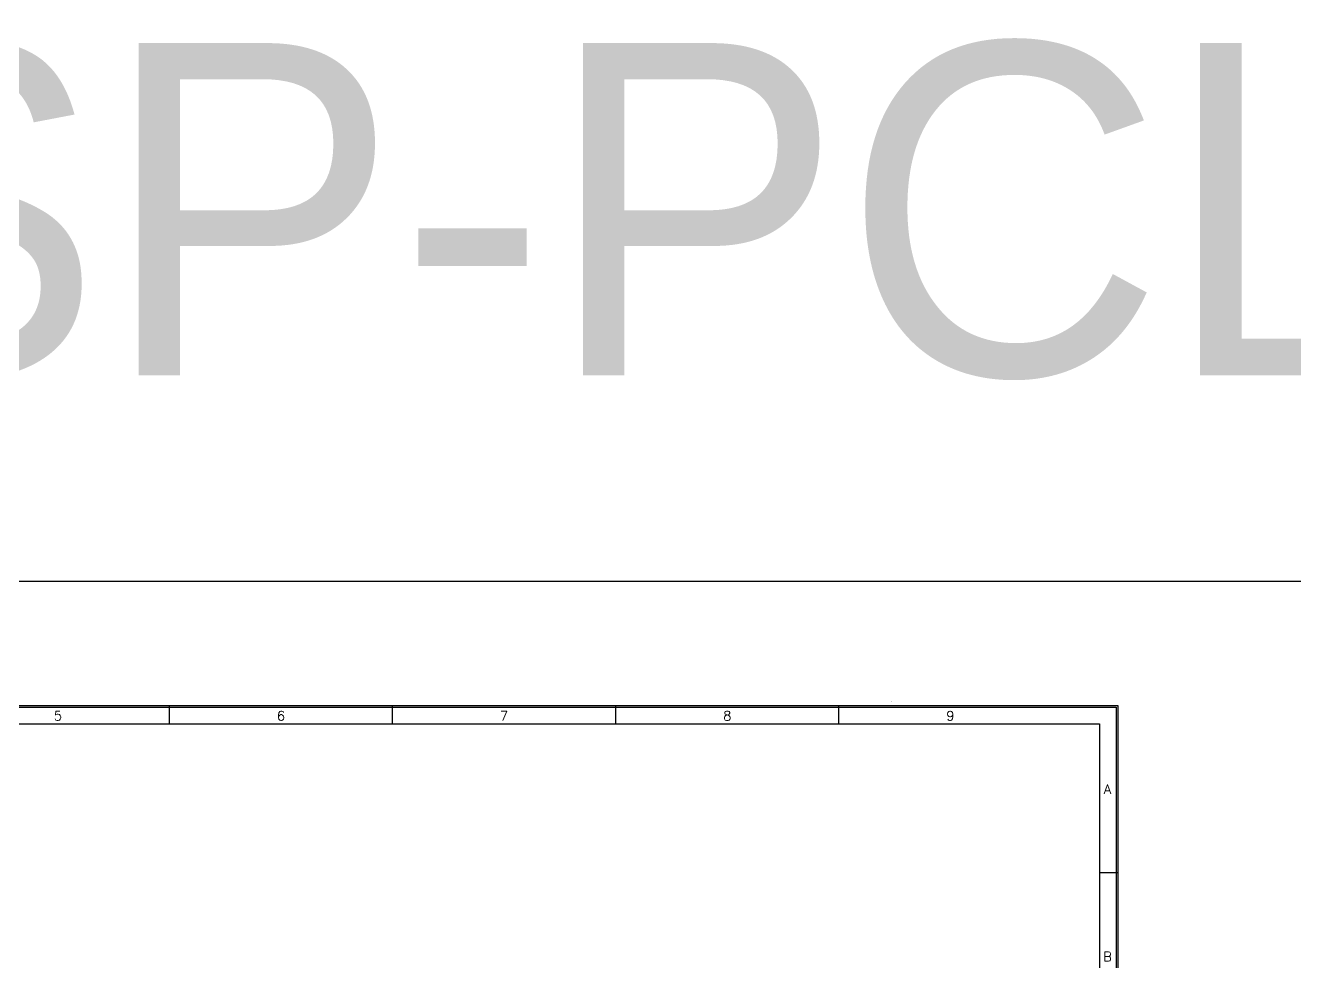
# Model space of a CAD drawing. Header units: millimetres. Extents: x 19 to 859, y 22 to 702.
# Drawn here: x 222.6 to 447.9, y 536 to 702.1 of the extents above; entities that cross this region are included whole.
import ezdxf
from ezdxf.enums import TextEntityAlignment as Align

# ---------------------------------------------------------------- set-up
doc = ezdxf.new("R2010")
doc.units = ezdxf.units.MM
for name, color, linetype in [('20', 2, 'Continuous'), ('30', 3, 'Continuous'), ('70', 7, 'Continuous'), ('ASHADE', 7, 'Continuous')]:
    doc.layers.add(name, color=color, linetype=linetype)
doc.styles.add('ghs', font='NGULIM.TTF')
doc.styles.add('SIMPLEX', font='SIMPLEX')

msp = doc.modelspace()

# ---------------------------------------------------------------- linework, layer by layer
msp.add_lwpolyline([(19.082, 603.511), (858.998, 603.511), (858.998, 22.473), (19.082, 22.473)], close=True)
at = {"layer": '20', "color": 7}
for p, q in [((43.566, 578.182), (413.232, 578.182)), ((413.232, 578.182), (413.232, 341.869))]:
    msp.add_line(p, q, dxfattribs=at)
at = {"layer": '30', "color": 7}
for p, q in [((248.199, 578.182), (248.199, 581.449)), ((287.799, 578.182), (287.799, 581.449)), ((327.399, 578.182), (327.399, 581.449)), ((366.999, 578.182), (366.999, 581.449)), ((416.499, 551.749), (413.232, 551.749))]:
    msp.add_line(p, q, dxfattribs=at)
at = {"layer": '70', "color": 7}
for points in [[(416.499, 314.149), (40.299, 314.149), (40.299, 581.449), (416.499, 581.449)], [(416.202, 314.446), (40.596, 314.446), (40.596, 581.152), (416.202, 581.152)]]:
    msp.add_lwpolyline(points, close=True, dxfattribs=at)
msp.add_solid([(376.363, 582.056), (376.423, 582.056), (376.393, 582.234)], dxfattribs=at)

# ---------------------------------------------------------------- texts
at = {"layer": '30', "color": 7, "style": 'SIMPLEX'}
for s, p in [('5', (228.399, 579.622)), ('6', (267.999, 579.622)), ('7', (307.599, 579.622)), ('8', (347.199, 579.622)), ('9', (386.799, 579.622)), ('A', (414.668, 566.599))]:
    msp.add_text(s, height=1.683, dxfattribs=at).set_placement(p, align=Align.MIDDLE)
at = {"layer": '30', "color": 0, "linetype": 'ByBlock', "lineweight": 25, "style": 'SIMPLEX'}
msp.add_text('B', height=1.683, dxfattribs=at).set_placement((414.668, 536.899), align=Align.MIDDLE)
at = {"layer": 'ASHADE', "color": 0, "linetype": 'ByBlock', "lineweight": 25, "ltscale": 2, "style": 'ghs'}
msp.add_text('DSP-PCL/PCM', height=58.968, dxfattribs=at).set_placement((126.704, 640.007))

doc.saveas('drawing.dxf')
